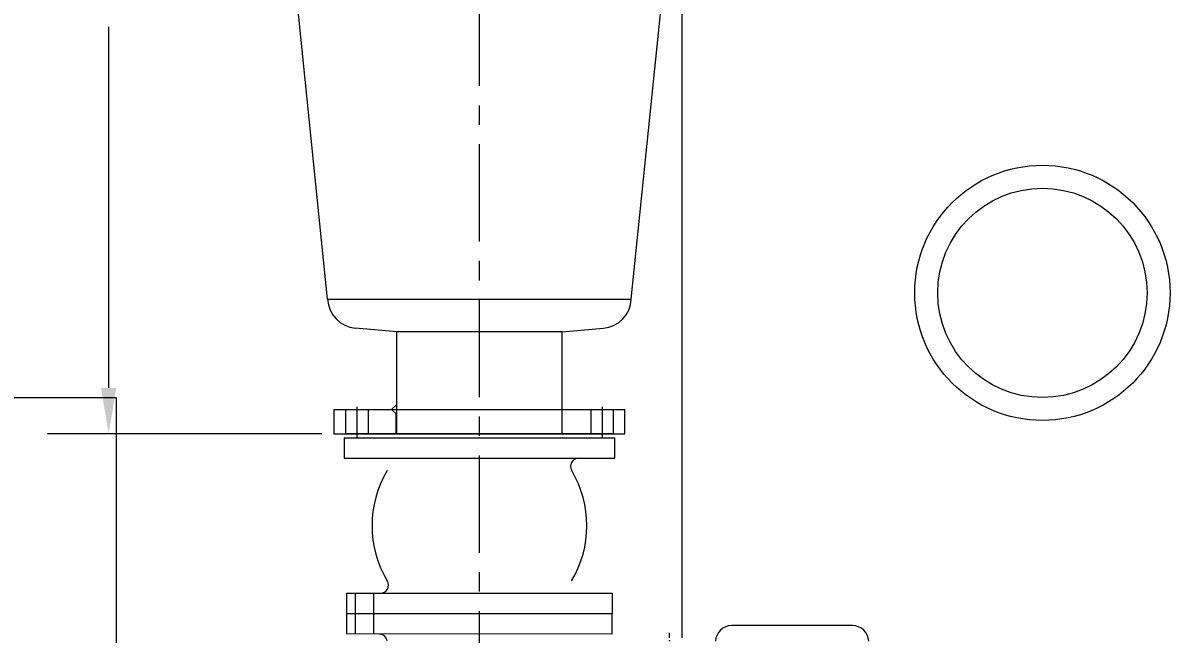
# Model space of a CAD drawing. Header units: millimetres. Extents: x 2 to 503272, y 1 to 383444.
# Drawn here: x 402517 to 431046, y 216726 to 231933 of the extents above; entities that cross this region are included whole.
import ezdxf

# ---------------------------------------------------------------- set-up
doc = ezdxf.new("R2010")
doc.units = ezdxf.units.MM
doc.header["$LTSCALE"] = 25.4
doc.linetypes.add('CENTER', pattern=[50.8, 31.75, -6.35, 6.35, -6.35])
doc.linetypes.add('DASHDOT', pattern=[25.4, 12.7, -6.35, 0, -6.35])
doc.layers.get('Defpoints').update_dxf_attribs({"lineweight": 5})
doc.layers.add('CAXA1', color=5, linetype='CENTER', lineweight=5)
doc.styles.add('Roman', font='arial.ttf')
doc.styles.get("Standard").update_dxf_attribs({"font": 'arial.ttf'})
doc.dimstyles.new('ISO-25', dxfattribs={"dimscale": 30, "dimtxt": 38.1, "dimasz": 38.1, "dimexe": 50.8, "dimexo": 50.8, "dimgap": 15.875, "dimtad": 1, "dimtih": 1, "dimtoh": 1, "dimdec": 1, "dimlfac": 0.03937, "dimdsep": 46, "dimtxsty": 'Standard', "dimcen": 63.5, "dimclrd": 7, "dimclre": 7, "dimclrt": 7, "dimadec": 0, "dimazin": 0, "dimtfac": 1, "dimtdec": 1, "dimtmove": 0, "dimatfit": 3, "dimfxl": 25.4, "dimlwd": 5, "dimlwe": 5, "dimarcsym": 0})

# ---------------------------------------------------------------- blocks, each defined once
blk = doc.blocks.new('*D37')
at = {"color": 7, "linetype": 'Continuous', "lineweight": 5, "transparency": 16777216}
for p, q in [((407965, 247106), (403125, 247106)), ((404649, 245963), (404649, 236977)), ((404649, 222849), (404649, 231834)), ((409952, 221706), (403125, 221706))]:
    blk.add_line(p, q, dxfattribs=at)
at = {"color": 7, "transparency": 16777216}
for points in [[(404458, 245963), (404839, 245963), (404649, 247106)], [(404458, 222849), (404839, 222849), (404649, 221706)]]:
    blk.add_solid(points, dxfattribs=at)
at = {"layer": 'Defpoints', "color": 0, "transparency": 16777216}
for p in [(409489, 247106), (404649, 221706), (411476, 221706)]:
    blk.add_point(p, dxfattribs=at)
at = {"color": 7, "lineweight": 5, "transparency": 16777216, "insert": (404649, 234406), "char_height": 4191, "attachment_point": 5, "style": 'Roman'}
blk.add_mtext('F', dxfattribs=at)

msp = doc.modelspace()

# ---------------------------------------------------------------- linework, layer by layer
at = {"color": 7, "lineweight": 5}
for p, q in [((410093.66, 225058.06), (408188.64, 243752.79)), ((417647.38, 225058.39), (419552.38, 243752.79)), ((418905.26, 234233.14), (418905.26, 216629.68)), ((410093.65, 225058.06), (417647.37, 225058.39)), ((411813.1, 224245.59), (410788.38, 224335.24)), ((415927.9, 224245.59), (411813.1, 224245.59)), ((411813.1, 221705.59), (411813.1, 224245.59)), ((415927.9, 224245.59), (416952.63, 224335.24)), ((415927.9, 221705.59), (415927.9, 224245.59)), ((404846.32, 222606.42), (366492.32, 222606.42)), ((404846.32, 197047.67), (404846.32, 222600.07)), ((410251, 222315.19), (410251, 221705.59)), ((410251, 222315.19), (417490, 222315.19)), ((410543.1, 222315.19), (410543.1, 221705.59)), ((410822.5, 222380.37), (410822.5, 221629.39)), ((411101.9, 222315.19), (411101.9, 221705.59)), ((411686.1, 222315.19), (411813.1, 222442.19)), ((411686.1, 222315.19), (411813.1, 222188.19)), ((416639.1, 222315.19), (416639.1, 221705.59)), ((417197.9, 222315.19), (417197.9, 221705.59)), ((417490, 221705.59), (417490, 222315.19)), ((411787.7, 222213.59), (411787.7, 221705.59)), ((410251, 221705.59), (417490, 221705.59)), ((417172.5, 221705.59), (410568.5, 221705.59)), ((410505, 221607.89), (417236, 221607.89)), ((410505, 221607.89), (410505, 221099.89)), ((417236, 221099.89), (417236, 221607.89)), ((410505, 221099.89), (417236, 221099.89)), ((404846.26, 214637.26), (404846.26, 218152.5)), ((410568.5, 217743.19), (417172.5, 217743.19)), ((410568.5, 217235.19), (410568.5, 217743.19)), ((410784.4, 217235.19), (410784.4, 217743.19)), ((411241.6, 217235.19), (411241.6, 217743.19)), ((417172.5, 217743.19), (417172.5, 217235.19)), ((410568.5, 216727.19), (410568.5, 217235.19)), ((410568.5, 217235.19), (417172.5, 217235.19)), ((410568.5, 217235.19), (417172.5, 217235.19)), ((410784.4, 216727.19), (410784.4, 217235.19)), ((411241.6, 216727.19), (411241.6, 217235.19)), ((417172.5, 216727.19), (417172.5, 217235.19)), ((423147.89, 216935.73), (420146.96, 216935.73)), ((417172.5, 216727.19), (410568.5, 216731.09))]:
    msp.add_line(p, q, dxfattribs=at)
at = {"color": 7, "linetype": 'DASHDOT', "lineweight": 5, "ltscale": 0.4}
msp.add_line((418601.09, 213789.25), (418601.09, 216755.46), dxfattribs=at)
at = {"color": 7, "lineweight": 5}
for radius in [3175, 2603.5]:
    msp.add_circle((427871.46, 225216.14), radius, dxfattribs=at)
for centre, radius, start, end in [((410854.79, 225094.34), 762, 182.728487, 265), ((416886.22, 225094.34), 762, 275, 357.295687), ((416339.49, 220896.69), 203.2, 90.000001, 210.823733), ((413870.5, 219423.49), 2671.91, 149.176264, 210.914325), ((413870.5, 219423.49), 2671.91, 329.085675, 30.823736), ((411403.85, 217946.39), 203.2, 269.999999, 30.914326), ((420146.96, 216529.33), 406.4, 90, 177), ((423147.89, 216529.33), 406.4, 3, 90), ((411372.97, 216523.99), 203.2, 8.31105, 90)]:
    msp.add_arc(centre, radius, start, end, dxfattribs=at)
at = {"layer": 'CAXA1', "linetype": 'CENTER', "lineweight": 5, "ltscale": 3}
for p, q in [((413864.19, 248267.29), (413864.19, 202058.85)), ((416918.5, 222380.37), (416918.5, 221629.39))]:
    msp.add_line(p, q, dxfattribs=at)

# ---------------------------------------------------------------- dimensions: what is measured, and where the dimension line sits
at = {"color": 7, "lineweight": 5}
dim = msp.add_linear_dim(base=(404648.51, 221705.64), p1=(409489.03, 247105.59), p2=(411475.93, 221705.64), angle=90, text='F', dimstyle='ISO-25', override={"dimscale": 30, "dimtxt": 139.7, "dimpost": '\\X', "dimtxsty": 'Roman', "dimtmove": 1}, dxfattribs=at)
dim.commit()
dim.dimension.update_dxf_attribs({"geometry": '*D37', "text_midpoint": (404648.51, 234405.61)})

doc.saveas('drawing.dxf')
